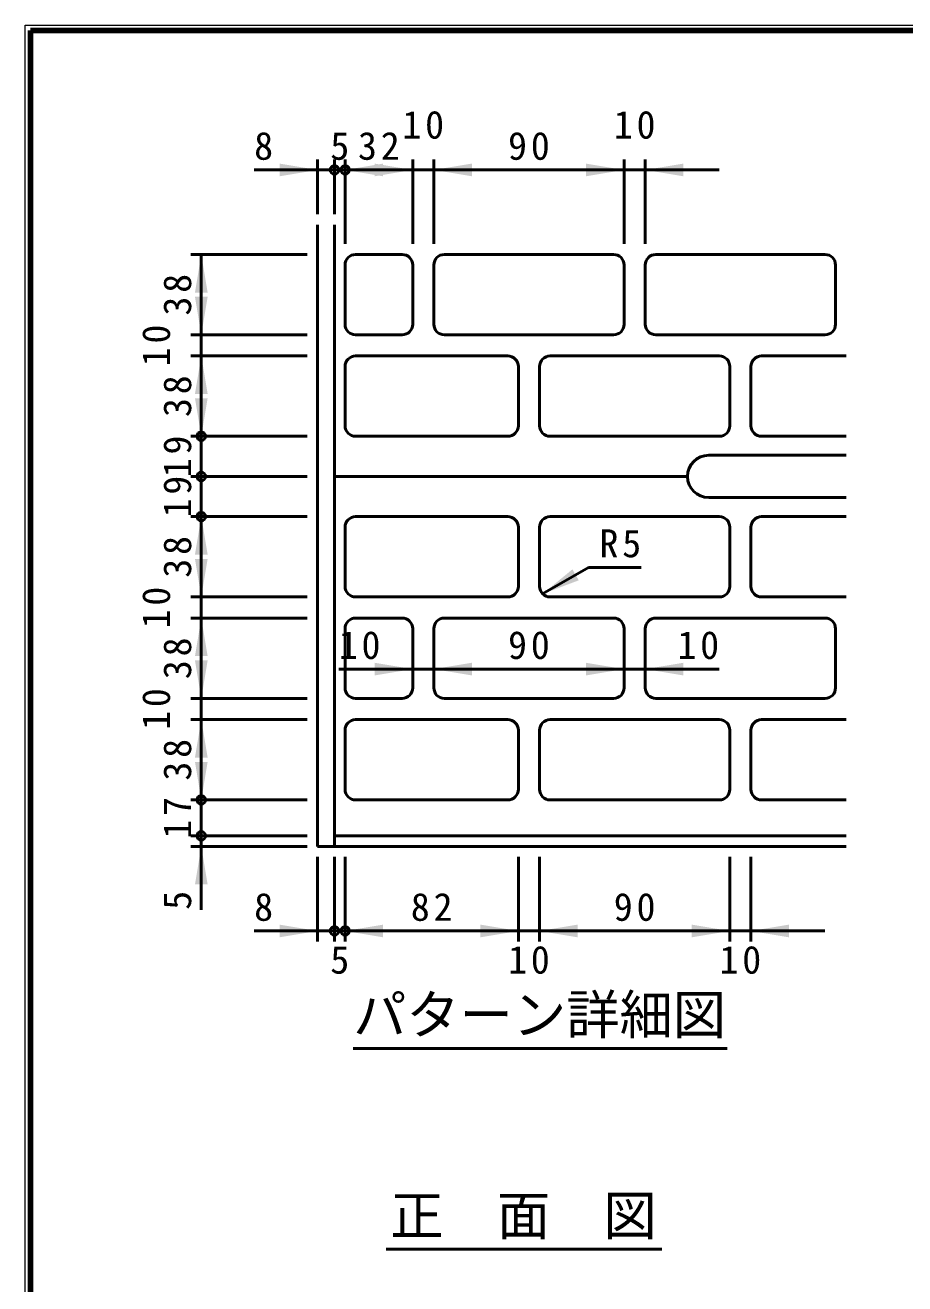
# Model space of a CAD drawing. Units: millimetres, scale not verified, with parts at other scales. Extents: x 100 to 4105, y 100 to 2870.
# Drawn here: x 100 to 932, y 1679 to 2870 of the extents above; entities that cross this region are included whole.
import ezdxf
from ezdxf.enums import TextEntityAlignment as Align

# ---------------------------------------------------------------- set-up
doc = ezdxf.new("R2010")
doc.units = ezdxf.units.MM
doc.header["$LTSCALE"] = 5
doc.layers.add('V-nasSTD', color=7, linetype='Continuous', lineweight=50)
doc.styles.add('ＭＳ ゴシック', font='')
doc.styles.get('ＭＳ ゴシック').set_extended_font_data('MS Gothic')

msp = doc.modelspace()

# ---------------------------------------------------------------- hatches: boundary and pattern name
at = {"layer": 'V-nasSTD'}
for points in [[(340.624, 2727.043), (376.624, 2733.043), (340.624, 2739.043)], [(438.624, 2739.043), (402.624, 2733.043), (438.624, 2727.043)], [(430.624, 2727.043), (466.624, 2733.043), (430.624, 2739.043)], [(522.624, 2739.043), (486.624, 2733.043), (522.624, 2727.043)], [(630.624, 2727.043), (666.624, 2733.043), (630.624, 2739.043)], [(722.624, 2739.043), (686.624, 2733.043), (722.624, 2727.043)], [(272.624, 2617.043), (266.624, 2653.043), (260.624, 2617.043)], [(260.624, 2613.043), (266.624, 2577.043), (272.624, 2613.043)], [(272.624, 2521.043), (266.624, 2557.043), (260.624, 2521.043)], [(260.624, 2517.043), (266.624, 2481.043), (272.624, 2517.043)], [(272.624, 2369.043), (266.624, 2405.043), (260.624, 2369.043)], [(260.624, 2365.043), (266.624, 2329.043), (272.624, 2365.043)], [(617.73, 2355.169), (589.553, 2331.972), (623.73, 2344.776)], [(272.624, 2273.043), (266.624, 2309.043), (260.624, 2273.043)], [(260.624, 2269.043), (266.624, 2233.043), (272.624, 2269.043)], [(430.624, 2254.785), (466.624, 2260.785), (430.624, 2266.785)], [(522.624, 2266.785), (486.624, 2260.785), (522.624, 2254.785)], [(630.624, 2254.785), (666.624, 2260.785), (630.624, 2266.785)], [(722.624, 2266.785), (686.624, 2260.785), (722.624, 2254.785)], [(272.624, 2177.043), (266.624, 2213.043), (260.624, 2177.043)], [(260.624, 2173.043), (266.624, 2137.043), (272.624, 2173.043)], [(272.624, 2057.043), (266.624, 2093.043), (260.624, 2057.043)], [(340.624, 2007.043), (376.624, 2013.043), (340.624, 2019.043)], [(438.624, 2019.043), (402.624, 2013.043), (438.624, 2007.043)], [(530.624, 2007.043), (566.624, 2013.043), (530.624, 2019.043)], [(622.624, 2019.043), (586.624, 2013.043), (622.624, 2007.043)], [(730.624, 2007.043), (766.624, 2013.043), (730.624, 2019.043)], [(822.624, 2019.043), (786.624, 2013.043), (822.624, 2007.043)]]:
    msp.add_hatch(color=256, dxfattribs=at).paths.add_polyline_path(points)

# ---------------------------------------------------------------- linework, layer by layer
at = {"layer": 'V-nasSTD', "lineweight": 100}
for p, q in [((105, 2865), (105, 105)), ((4100, 2865), (105, 2865))]:
    msp.add_line(p, q, dxfattribs=at)
at = {"layer": 'V-nasSTD'}
for p, q in [((376.624, 2691.043), (376.624, 2743.043)), ((392.624, 2691.043), (392.624, 2743.043)), ((402.624, 2663.043), (402.624, 2743.043)), ((466.624, 2663.043), (466.624, 2743.043)), ((486.624, 2663.043), (486.624, 2743.043)), ((666.624, 2663.043), (666.624, 2743.043)), ((686.624, 2663.043), (686.624, 2743.043)), ((316.624, 2733.043), (376.624, 2733.043)), ((376.624, 2733.043), (392.624, 2733.043)), ((392.624, 2733.043), (402.624, 2733.043)), ((402.624, 2733.043), (466.624, 2733.043)), ((466.624, 2733.043), (486.624, 2733.043)), ((486.624, 2733.043), (666.624, 2733.043)), ((666.624, 2733.043), (686.624, 2733.043)), ((686.624, 2733.043), (756.624, 2733.043)), ((376.624, 2681.043), (376.624, 2093.043)), ((392.624, 2681.043), (392.624, 2093.043)), ((366.624, 2653.043), (256.624, 2653.043)), ((266.624, 2577.043), (266.624, 2653.043)), ((456.624, 2653.043), (412.624, 2653.043)), ((656.624, 2653.043), (496.624, 2653.043)), ((856.624, 2653.043), (696.624, 2653.043)), ((402.624, 2643.043), (402.624, 2587.043)), ((466.624, 2587.043), (466.624, 2643.043)), ((486.624, 2643.043), (486.624, 2587.043)), ((666.624, 2587.043), (666.624, 2643.043)), ((686.624, 2643.043), (686.624, 2587.043)), ((866.624, 2587.043), (866.624, 2643.043)), ((366.624, 2577.043), (256.624, 2577.043)), ((266.624, 2557.043), (266.624, 2577.043)), ((412.624, 2577.043), (456.624, 2577.043)), ((496.624, 2577.043), (656.624, 2577.043)), ((696.624, 2577.043), (856.624, 2577.043)), ((366.624, 2557.043), (256.624, 2557.043)), ((266.624, 2481.043), (266.624, 2557.043)), ((556.624, 2557.043), (412.624, 2557.043)), ((756.624, 2557.043), (596.624, 2557.043)), ((876.624, 2557.043), (796.624, 2557.043)), ((402.624, 2547.043), (402.624, 2491.043)), ((566.624, 2491.043), (566.624, 2547.043)), ((586.624, 2547.043), (586.624, 2491.043)), ((766.624, 2491.043), (766.624, 2547.043)), ((786.624, 2547.043), (786.624, 2491.043)), ((366.624, 2481.043), (256.624, 2481.043)), ((266.624, 2443.043), (266.624, 2481.043)), ((412.624, 2481.043), (556.624, 2481.043)), ((596.624, 2481.043), (756.624, 2481.043)), ((796.624, 2481.043), (876.624, 2481.043)), ((746.624, 2463.043), (876.624, 2463.043)), ((366.624, 2443.043), (256.624, 2443.043)), ((266.624, 2405.043), (266.624, 2443.043)), ((392.624, 2443.043), (726.624, 2443.043)), ((746.624, 2423.043), (876.624, 2423.043)), ((366.624, 2405.043), (256.624, 2405.043)), ((366.624, 2405.043), (256.624, 2405.043)), ((266.624, 2329.043), (266.624, 2405.043)), ((402.624, 2339.043), (402.624, 2395.043)), ((412.624, 2405.043), (556.624, 2405.043)), ((566.624, 2395.043), (566.624, 2339.043)), ((586.624, 2339.043), (586.624, 2395.043)), ((596.624, 2405.043), (756.624, 2405.043)), ((766.624, 2395.043), (766.624, 2339.043)), ((786.624, 2339.043), (786.624, 2395.043)), ((796.624, 2405.043), (876.624, 2405.043)), ((632.854, 2356.972), (589.553, 2331.972)), ((682.854, 2356.972), (632.854, 2356.972)), ((366.624, 2329.043), (256.624, 2329.043)), ((266.624, 2309.043), (266.624, 2329.043)), ((556.624, 2329.043), (412.624, 2329.043)), ((756.624, 2329.043), (596.624, 2329.043)), ((876.624, 2329.043), (796.624, 2329.043)), ((366.624, 2309.043), (256.624, 2309.043)), ((266.624, 2233.043), (266.624, 2309.043)), ((402.624, 2243.043), (402.624, 2299.043)), ((412.624, 2309.043), (456.624, 2309.043)), ((466.624, 2299.043), (466.624, 2243.043)), ((486.624, 2243.043), (486.624, 2299.043)), ((496.624, 2309.043), (656.624, 2309.043)), ((666.624, 2299.043), (666.624, 2243.043)), ((686.624, 2243.043), (686.624, 2299.043)), ((696.624, 2309.043), (856.624, 2309.043)), ((866.624, 2299.043), (866.624, 2243.043)), ((396.624, 2260.785), (466.624, 2260.785)), ((466.624, 2260.785), (486.624, 2260.785)), ((486.624, 2260.785), (666.624, 2260.785)), ((666.624, 2260.785), (686.624, 2260.785)), ((756.624, 2260.785), (686.624, 2260.785)), ((366.624, 2233.043), (256.624, 2233.043)), ((266.624, 2213.043), (266.624, 2233.043)), ((456.624, 2233.043), (412.624, 2233.043)), ((656.624, 2233.043), (496.624, 2233.043)), ((856.624, 2233.043), (696.624, 2233.043)), ((366.624, 2213.043), (256.624, 2213.043)), ((266.624, 2137.043), (266.624, 2213.043)), ((402.624, 2147.043), (402.624, 2203.043)), ((412.624, 2213.043), (556.624, 2213.043)), ((566.624, 2203.043), (566.624, 2147.043)), ((586.624, 2147.043), (586.624, 2203.043)), ((596.624, 2213.043), (756.624, 2213.043)), ((766.624, 2203.043), (766.624, 2147.043)), ((786.624, 2147.043), (786.624, 2203.043)), ((796.624, 2213.043), (876.624, 2213.043)), ((366.624, 2137.043), (256.624, 2137.043)), ((266.624, 2103.043), (266.624, 2137.043)), ((556.624, 2137.043), (412.624, 2137.043)), ((756.624, 2137.043), (596.624, 2137.043)), ((876.624, 2137.043), (796.624, 2137.043)), ((366.624, 2103.043), (256.624, 2103.043)), ((266.624, 2093.043), (266.624, 2103.043)), ((392.624, 2103.043), (876.624, 2103.043)), ((366.624, 2093.043), (256.624, 2093.043)), ((266.624, 2033.043), (266.624, 2093.043)), ((376.624, 2093.043), (876.624, 2093.043)), ((376.624, 2083.043), (376.624, 2003.043)), ((392.624, 2083.043), (392.624, 2003.043)), ((402.624, 2083.043), (402.624, 2003.043)), ((566.624, 2083.043), (566.624, 2003.043)), ((586.624, 2083.043), (586.624, 2003.043)), ((586.624, 2083.043), (586.624, 2003.043)), ((766.624, 2083.043), (766.624, 2003.043)), ((786.624, 2083.043), (786.624, 2003.043)), ((316.624, 2013.043), (376.624, 2013.043)), ((376.624, 2013.043), (392.624, 2013.043)), ((392.624, 2013.043), (402.624, 2013.043)), ((402.624, 2013.043), (566.624, 2013.043)), ((566.624, 2013.043), (586.624, 2013.043)), ((586.624, 2013.043), (766.624, 2013.043)), ((766.624, 2013.043), (786.624, 2013.043)), ((786.624, 2013.043), (856.624, 2013.043)), ((410.254, 1901.995), (764.264, 1901.995)), ((441.458, 1711.89), (702.264, 1711.89))]:
    msp.add_line(p, q, dxfattribs=at)
at = {"layer": 'V-nasSTD', "lineweight": 13}
msp.add_lwpolyline([(100, 100), (100, 2870), (4105, 2870), (4105, 100)], close=True, dxfattribs=at)
at = {"layer": 'V-nasSTD'}
for centre in [(392.624, 2733.043), (402.624, 2733.043), (266.624, 2481.043), (266.624, 2443.043), (266.624, 2405.043), (266.624, 2137.043), (266.624, 2103.043), (392.624, 2013.043), (402.624, 2013.043)]:
    msp.add_circle(centre, 4, dxfattribs=at)
for centre, radius, start, end in [((412.624, 2643.043), 10, 90, 180), ((456.624, 2643.043), 10, 0, 90), ((496.624, 2643.043), 10, 90, 180), ((656.624, 2643.043), 10, 0, 90), ((696.624, 2643.043), 10, 90, 180), ((856.624, 2643.043), 10, 0, 90), ((412.624, 2587.043), 10, 180, 270), ((456.624, 2587.043), 10, 270, 0), ((496.624, 2587.043), 10, 180, 270), ((656.624, 2587.043), 10, 270, 0), ((696.624, 2587.043), 10, 180, 270), ((856.624, 2587.043), 10, 270, 0), ((412.624, 2547.043), 10, 90, 180), ((556.624, 2547.043), 10, 0, 90), ((596.624, 2547.043), 10, 90, 180), ((756.624, 2547.043), 10, 0, 90), ((796.624, 2547.043), 10, 90, 180), ((412.624, 2491.043), 10, 180, 270), ((556.624, 2491.043), 10, 270, 0), ((596.624, 2491.043), 10, 180, 270), ((756.624, 2491.043), 10, 270, 0), ((796.624, 2491.043), 10, 180, 270), ((746.624, 2443.043), 20, 90, 270), ((412.624, 2395.043), 10, 90, 180), ((556.624, 2395.043), 10, 0, 90), ((596.624, 2395.043), 10, 90, 180), ((756.624, 2395.043), 10, 0, 90), ((796.624, 2395.043), 10, 90, 180), ((412.624, 2339.043), 10, 180, 270), ((556.624, 2339.043), 10, 270, 0), ((596.624, 2339.043), 10, 180, 270), ((756.624, 2339.043), 10, 270, 0), ((796.624, 2339.043), 10, 180, 270), ((412.624, 2299.043), 10, 90, 180), ((456.624, 2299.043), 10, 0, 90), ((496.624, 2299.043), 10, 90, 180), ((656.624, 2299.043), 10, 0, 90), ((696.624, 2299.043), 10, 90, 180), ((856.624, 2299.043), 10, 0, 90), ((412.624, 2243.043), 10, 180, 270), ((456.624, 2243.043), 10, 270, 0), ((496.624, 2243.043), 10, 180, 270), ((656.624, 2243.043), 10, 270, 0), ((696.624, 2243.043), 10, 180, 270), ((856.624, 2243.043), 10, 270, 0), ((412.624, 2203.043), 10, 90, 180), ((556.624, 2203.043), 10, 0, 90), ((596.624, 2203.043), 10, 90, 180), ((756.624, 2203.043), 10, 0, 90), ((796.624, 2203.043), 10, 90, 180), ((412.624, 2147.043), 10, 180, 270), ((556.624, 2147.043), 10, 270, 0), ((596.624, 2147.043), 10, 180, 270), ((756.624, 2147.043), 10, 270, 0), ((796.624, 2147.043), 10, 180, 270)]:
    msp.add_arc(centre, radius, start, end, dxfattribs=at)

# ---------------------------------------------------------------- texts
at = {"layer": 'V-nasSTD', "style": 'ＭＳ ゴシック'}
for s, height, p in [('8', 26.39, (316.624, 2769.043)), ('5', 26.39, (388.624, 2769.043)), ('8', 26.39, (316.624, 2049.043)), ('5', 26.39, (388.624, 1999.043)), ('パターン詳細図', 36.95, (410.254, 1952.395)), ('正\u3000面\u3000図', 36.95, (445.458, 1762.29))]:
    msp.add_text(s, height=height, dxfattribs=at).set_placement(p, align=Align.TOP_LEFT)
msp.add_text('5', height=26.39, rotation=90, dxfattribs=at).set_placement((230.624, 2033.043), align=Align.TOP_LEFT)
at = {"layer": 'V-nasSTD', "char_height": 26.39, "attachment_point": 1, "style": 'ＭＳ ゴシック'}
for s, insert in [('\\T1.2;10', (456.824, 2789.043)), ('\\T1.2;10', (656.824, 2789.043)), ('\\T1.2;32', (414.824, 2769.043)), ('\\T1.2;90', (556.824, 2769.043)), ('\\T1.2;R5', (643.254, 2392.972)), ('\\T1.2;10', (396.624, 2296.785)), ('\\T1.2;90', (556.824, 2296.785)), ('\\T1.2;10', (717.024, 2296.785)), ('\\T1.2;82', (464.824, 2049.043)), ('\\T1.2;90', (656.824, 2049.043)), ('\\T1.2;10', (556.824, 1999.043)), ('\\T1.2;10', (756.824, 1999.043))]:
    msp.add_mtext(s, dxfattribs=dict(at, insert=insert))
at = {"layer": 'V-nasSTD', "char_height": 26.39, "attachment_point": 1, "rotation": 90, "style": 'ＭＳ ゴシック'}
for s, insert in [('\\T1.2;38', (230.624, 2595.243)), ('\\T1.2;10', (210.624, 2547.243)), ('\\T1.2;38', (230.624, 2499.243)), ('\\T1.2;19', (230.624, 2442.243)), ('\\T1.2;19', (230.624, 2404.243)), ('\\T1.2;38', (230.624, 2347.243)), ('\\T1.2;10', (210.624, 2299.243)), ('\\T1.2;38', (230.624, 2251.243)), ('\\T1.2;10', (210.624, 2203.243)), ('\\T1.2;38', (230.624, 2155.243)), ('\\T1.2;17', (230.624, 2100.243))]:
    msp.add_mtext(s, dxfattribs=dict(at, insert=insert))

doc.saveas('drawing.dxf')
